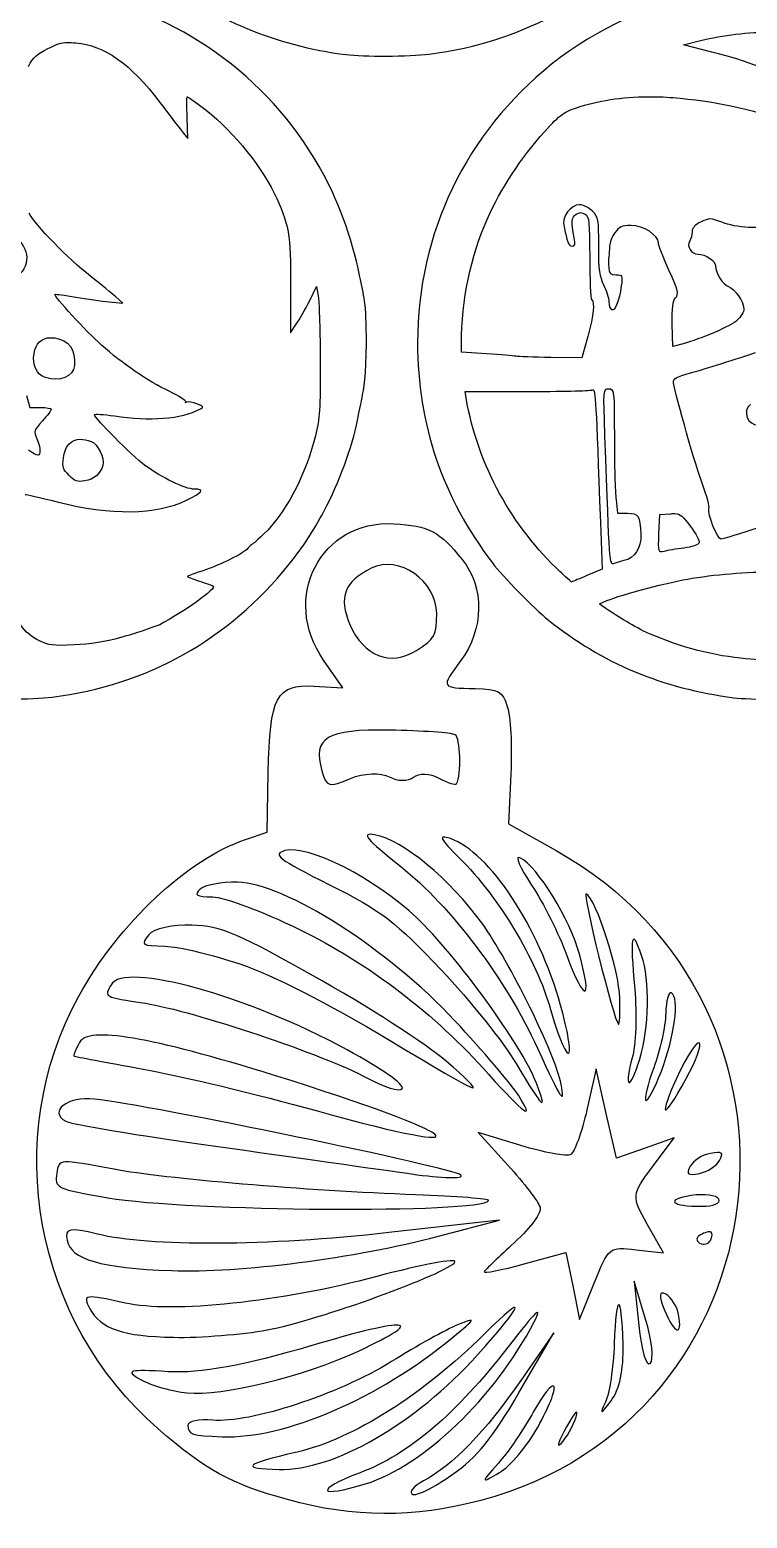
# Model space of a CAD drawing. Extents: x 0 to 701, y 0 to 378.
# Drawn here: x 328.5 to 417.5, y 16.9 to 201.6 of the extents above; entities that cross this region are included whole.
import ezdxf

# ---------------------------------------------------------------- set-up
doc = ezdxf.new("R2010")
doc.units = 0
doc.layers.add('Calque_1', color=7, linetype='CONTINUOUS')

msp = doc.modelspace()

# ---------------------------------------------------------------- linework, layer by layer
at = {"layer": 'Calque_1', "color": 7}
for p, q in [((333.171586, 200.060587), (333.17115, 200.060587)), ((409.554992, 199.754887), (411.662972, 200.284487)), ((413.0661, 198.86589), (409.554992, 199.754887)), ((405.775082, 193.328543), (405.775043, 193.328444)), ((348.058887, 188.121838), (347.978807, 190.72615)), ((347.506073, 188.825915), (348.058887, 188.121838)), ((340.016609, 167.690434), (339.152747, 168.474989)), ((360.81745, 169.743865), (360.785719, 164.034259)), ((363.142059, 167.96589), (364.039178, 169.76902)), ((364.039178, 169.76902), (364.255431, 168.388334)), ((338.32721, 167.861824), (340.016609, 167.690434)), ((360.785719, 164.034259), (361.515726, 165.098509)), ((408.213384, 162.31814), (408.159232, 165.084921)), ((331.031439, 163.426897), (331.031439, 163.426897)), ((397.682, 163.590958), (396.953934, 160.938662)), ((409.339135, 162.624139), (408.213384, 162.31814)), ((385.132025, 161.429202), (382.01977, 161.637334)), ((396.953934, 160.938662), (393.093886, 160.974255)), ((400.287493, 157.075048), (400.287493, 157.075048)), ((328.038343, 156.238737), (328.466214, 154.76056)), ((382.45693, 156.753561), (389.983196, 156.753561)), ((398.290927, 156.96712), (398.290927, 156.96712)), ((328.466214, 154.76056), (329.807049, 154.76056)), ((334.752601, 150.811935), (334.752601, 150.811935)), ((401.183839, 143.322708), (401.386544, 141.634102)), ((399.24608, 140.505241), (399.454984, 134.711693)), ((401.386544, 141.634102), (402.607071, 141.634102)), ((406.509665, 139.102133), (406.604837, 141.47317)), ((406.604837, 141.47317), (407.892293, 141.568323)), ((408.476441, 141.591537), (408.476441, 141.591537)), ((399.454984, 134.711693), (397.570209, 133.910519)), ((399.119573, 130.390834), (400.064268, 130.796264)), ((329.598977, 125.841562), (329.598977, 125.841562)), ((376.429469, 124.618756), (376.429469, 124.618756)), ((367.304517, 119.981798), (364.903159, 123.425583)), ((363.705647, 120.188781), (367.304517, 119.981798)), ((357.899054, 102.064719), (358.036958, 109.472142)), ((388.138645, 109.311646), (387.841617, 103.078164)), ((373.047108, 108.931807), (373.047108, 108.931807)), ((355.206636, 101.151893), (357.899054, 102.064719)), ((387.841617, 103.078164), (393.742361, 99.777604)), ((354.620925, 85.680464), (354.620925, 85.680464)), ((396.68298, 86.794945), (396.68298, 86.795004)), ((401.663234, 81.452204), (401.663234, 81.452204)), ((342.816921, 80.824698), (342.816921, 80.824698)), ((394.312298, 80.588955), (394.312298, 80.588955)), ((342.517396, 72.663677), (342.517396, 72.663677)), ((398.719194, 72.691724), (397.582511, 67.623785)), ((399.97207, 67.144575), (398.719194, 72.691724)), ((404.093177, 73.787844), (404.093177, 73.787844)), ((406.815433, 72.424429), (406.815433, 72.424429)), ((391.272386, 71.003771), (391.272386, 71.003771)), ((394.372361, 70.782111), (394.372361, 70.782111)), ((409.861206, 71.428948), (409.860927, 71.428453)), ((389.069766, 69.426837), (389.069681, 69.426658)), ((401.224942, 61.597425), (399.97207, 67.144575)), ((389.379138, 63.171012), (384.075622, 64.783619)), ((384.075622, 64.783619), (387.751032, 60.742198)), ((351.493267, 63.093468), (351.493267, 63.093468)), ((404.803592, 62.870243), (401.224942, 61.597425)), ((408.382318, 64.142982), (404.803592, 62.870243)), ((405.715422, 60.549159), (408.382318, 64.142982)), ((414.018714, 61.310184), (414.018855, 61.310362)), ((338.160689, 56.690992), (338.160689, 56.690992)), ((411.858364, 55.639102), (411.858364, 55.639102)), ((386.749063, 53.928886), (373.00359, 52.37156)), ((379.173402, 51.931765), (386.749063, 53.928886)), ((407.062231, 49.859497), (405.055357, 53.407367)), ((389.790658, 48.496003), (394.977169, 49.914323)), ((394.977169, 49.914323), (395.812344, 45.750257)), ((403.686765, 50.249477), (407.062231, 49.859497)), ((412.895548, 51.40583), (412.895548, 51.40583)), ((346.087262, 47.655473), (346.087262, 47.655473)), ((404.856081, 41.638462), (403.431013, 46.348943)), ((403.431013, 46.348943), (404.001031, 40.847291)), ((395.812344, 45.750257), (396.647573, 41.58627)), ((396.647573, 41.58627), (398.479406, 46.112884)), ((404.856081, 41.638462), (404.856081, 41.638462)), ((408.94578, 42.212944), (408.94578, 42.212944)), ((346.302305, 39.37769), (346.302305, 39.37769)), ((389.187725, 32.56523), (393.481263, 39.9391)), ((393.481263, 39.9391), (389.368501, 34.013914)), ((402.060881, 38.509292), (402.060881, 38.509292)), ((347.983751, 32.482199), (347.983751, 32.482199)), ((344.350261, 28.049015), (344.350497, 28.04945)), ((391.508624, 28.272477), (391.508614, 28.272517)), ((396.228913, 29.509068), (396.229067, 29.508949)), ((352.323634, 27.040462), (352.323634, 27.040462)), ((359.38432, 22.988325), (359.38432, 22.988325)), ((380.835069, 22.308628), (380.835069, 22.308628)), ((370.115852, 21.195831), (370.115852, 21.195831))]:
    msp.add_line(p, q, dxfattribs=at)
for points in [[(377.994165, 198.622032), (389.782779, 200.093443), (399.925213, 205.774638), (407.368506, 215.075772)], [(344.711049, 208.185101), (351.286519, 202.878125), (358.892924, 199.689645), (367.687174, 198.553935)], [(364.373758, 184.65948), (357.836535, 195.995841), (346.849927, 203.827045), (334.189349, 206.174839)], [(412.508652, 206.197571), (405.778549, 205.028918), (398.793965, 201.82876), (393.196823, 197.349802)], [(411.662972, 200.284487), (414.515933, 201.001124), (417.533609, 201.350381), (420.5827, 201.349886)], [(330.702663, 199.301576), (331.825759, 199.868518), (332.327926, 200.055643), (333.171586, 200.060587)], [(333.17115, 200.060587), (333.45235, 200.062171), (333.771441, 200.043751), (334.164194, 200.01223)], [(334.164194, 200.01223), (337.680948, 199.729941), (340.999571, 197.381256), (344.610844, 192.618646)], [(328.282108, 197.086054), (328.877942, 198.196872), (329.325581, 198.606436), (330.702663, 199.301576)], [(367.687174, 198.553935), (369.811673, 198.279589), (375.554061, 198.31746), (377.994165, 198.622032)], [(425.891135, 193.909502), (419.993521, 196.794751), (417.617829, 197.713023), (413.0661, 198.86589)], [(393.196823, 197.349802), (382.555747, 188.834555), (376.574508, 176.409695), (376.562029, 162.794321)], [(344.610844, 192.618646), (345.899171, 190.919559), (347.201996, 189.21302), (347.506073, 188.825915)], [(347.978807, 190.72615), (347.934816, 192.158511), (347.935826, 193.330539), (347.981184, 193.330462)], [(347.981184, 193.330462), (348.026502, 193.330385), (348.786854, 192.800634), (349.670583, 192.15326)], [(349.670583, 192.15326), (353.181711, 189.581174), (356.888037, 185.181023), (358.757046, 181.36618)], [(392.345379, 189.004281), (394.31376, 191.192436), (394.680546, 191.450046), (396.755527, 192.104925)], [(396.755527, 192.104925), (399.444269, 192.953517), (402.490566, 193.36471), (405.775082, 193.328543)], [(405.775043, 193.328444), (406.869875, 193.316361), (407.991149, 193.254603), (409.134489, 193.142753)], [(409.134489, 193.142753), (414.43003, 192.62474), (417.693274, 191.862705), (425.247011, 189.380199)], [(385.191644, 178.10462), (386.936185, 181.963242), (389.35266, 185.677398), (392.345379, 189.004281)], [(369.373857, 171.125721), (368.402126, 175.91137), (366.589508, 180.81705), (364.373758, 184.65948)], [(358.757046, 181.36618), (360.621202, 177.561274), (360.853558, 176.250347), (360.81745, 169.743865)], [(396.670377, 179.915039), (395.572257, 179.915039), (394.42765, 178.425612), (394.698174, 177.348646)], [(398.25571, 179.125077), (397.821441, 179.559345), (397.107894, 179.915039), (396.670377, 179.915039)], [(336.017298, 171.027835), (333.199613, 173.221084), (329.131571, 177.406878), (328.373418, 178.892998)], [(382.005509, 162.686095), (382.005509, 168.165386), (383.143441, 173.378074), (385.191644, 178.10462)], [(394.698174, 177.348646), (394.810301, 176.902414), (394.982187, 176.13921), (395.080013, 175.652671)], [(396.010012, 175.813207), (395.614386, 177.756531), (395.661587, 178.38172), (396.230523, 178.746347)], [(396.230523, 178.746347), (396.644727, 179.012078), (396.94207, 179.01283), (397.356274, 178.74912)], [(397.356274, 178.74912), (397.852895, 178.432901), (397.919129, 177.801731), (397.919129, 173.390394)], [(399.045276, 174.769477), (399.045276, 178.126724), (398.999106, 178.38172), (398.25571, 179.125077)], [(403.063563, 177.341278), (401.901645, 177.341278), (401.555279, 177.19021), (401.035286, 176.456538)], [(406.443906, 175.1838), (406.443906, 176.145034), (404.569688, 177.341278), (403.063563, 177.341278)], [(411.731445, 177.792739), (410.984622, 177.438332), (410.62455, 177.044925), (410.621183, 176.580728)], [(414.224731, 177.783429), (412.939553, 178.277951), (412.755447, 178.278605), (411.731445, 177.792739)], [(421.14403, 177.477035), (418.872523, 176.88843), (416.248472, 177.004578), (414.224731, 177.783429)], [(325.920301, 176.046137), (328.079879, 175.504119), (328.799447, 172.920473), (327.228276, 171.349322)], [(395.080013, 175.652671), (395.179108, 175.159813), (395.471558, 174.767932), (395.740359, 174.767932)], [(395.740359, 174.767932), (396.113979, 174.767932), (396.174806, 175.003734), (396.010012, 175.813207)], [(401.035286, 176.456538), (400.690426, 175.969979), (400.395599, 175.210282), (400.379556, 174.767932)], [(410.621183, 176.580728), (410.61841, 176.202791), (410.483623, 175.684521), (410.321741, 175.428674)], [(399.688608, 169.942292), (399.159781, 170.978911), (399.045276, 171.838298), (399.045276, 174.769477)], [(400.379556, 174.767932), (400.36371, 174.325622), (400.323601, 173.746643), (400.290582, 173.481249)], [(407.747226, 171.797654), (407.03045, 173.389444), (406.443906, 174.913256), (406.443906, 175.1838)], [(410.321741, 175.428674), (409.895949, 174.755671), (410.510066, 173.802717), (411.369749, 173.802717)], [(411.369749, 173.802717), (412.283367, 173.802717), (413.521047, 172.950342), (413.521047, 172.321054)], [(397.919129, 173.390394), (397.919129, 170.640113), (398.02785, 168.2809), (398.160537, 168.147718)], [(400.290582, 173.481249), (400.257604, 173.215855), (400.253425, 172.600253), (400.281273, 172.113714)], [(400.281273, 172.113714), (400.322987, 171.385193), (400.481641, 171.229351), (401.179937, 171.229351)], [(408.577793, 168.377459), (408.997821, 168.845202), (408.905995, 169.22413), (407.747226, 171.797654)], [(413.521047, 172.321054), (413.521047, 171.464856), (414.461504, 169.993473), (415.148153, 169.775557)], [(339.152747, 168.474989), (338.677715, 168.906425), (337.266823, 170.055212), (336.017298, 171.027835)], [(370.221855, 162.700396), (370.219874, 168.007623), (369.912687, 168.472097), (369.373857, 171.125721)], [(400.331959, 167.883433), (400.331959, 168.322356), (400.04246, 169.24869), (399.688608, 169.942292)], [(401.179937, 171.229351), (401.994599, 171.229351), (402.020209, 171.174783), (401.837212, 169.839771)], [(337.337237, 162.511595), (335.491739, 164.140642), (331.400978, 168.610033), (331.582767, 168.798774)], [(331.582767, 168.798774), (331.636999, 168.855086), (332.796501, 168.705602), (334.159599, 168.466868)], [(334.159599, 168.466868), (335.522677, 168.228134), (337.398163, 167.955986), (338.32721, 167.861824)], [(364.255431, 168.388334), (364.374292, 167.628775), (364.480062, 164.03002), (364.490262, 160.391256)], [(398.160537, 168.147718), (398.579951, 167.72672), (398.432765, 166.326464), (397.682, 163.590958)], [(401.837212, 169.839771), (401.581385, 167.973179), (401.048478, 166.642445), (400.654199, 166.886131)], [(408.159232, 165.084921), (408.119558, 167.124607), (408.229527, 167.989638), (408.577793, 168.377459)], [(415.148153, 169.775557), (415.902206, 169.536229), (417.055884, 167.829717), (417.058459, 166.951514)], [(361.515726, 165.098509), (361.917075, 165.683786), (362.648746, 166.974074), (363.142059, 167.96589)], [(400.654199, 166.886131), (400.476966, 166.995683), (400.331959, 167.44451), (400.331959, 167.883433)], [(417.058459, 166.951514), (417.058459, 166.633453), (416.680997, 166.022169), (416.218207, 165.593248)], [(416.218207, 165.593248), (415.422341, 164.855695), (411.802691, 163.293417), (409.339135, 162.624139)], [(328.991952, 161.451624), (329.195152, 162.720777), (329.906758, 163.403445), (331.031439, 163.426897)], [(331.031439, 163.426897), (331.192114, 163.430264), (331.361364, 163.420163), (331.538617, 163.396335)], [(331.538617, 163.396335), (333.317465, 163.157759), (334.183843, 161.950483), (333.998231, 159.968812)], [(369.679083, 155.973363), (369.859842, 156.861568), (370.223241, 158.874237), (370.221855, 162.700396)], [(376.562029, 162.794321), (376.55272, 152.723073), (379.652397, 143.605513), (385.850048, 135.473034)], [(382.01977, 161.637334), (382.010461, 161.985779), (382.005509, 162.335412), (382.005509, 162.686095)], [(330.393139, 158.475542), (329.296801, 158.838763), (328.757219, 159.985331), (328.991952, 161.451624)], [(345.732396, 156.774932), (343.110245, 158.042957), (339.964675, 160.192413), (337.337237, 162.511595)], [(388.751042, 161.115083), (388.485648, 161.17286), (386.857076, 161.314064), (385.132025, 161.429202)], [(393.093886, 160.974255), (390.970733, 160.993864), (389.016436, 161.057345), (388.751042, 161.115083)], [(410.465262, 159.06078), (411.703774, 159.399618), (415.322494, 160.530439), (418.507223, 161.573793)], [(333.998231, 159.968812), (333.867505, 158.573349), (332.192169, 157.87951), (330.393139, 158.475542)], [(364.490262, 160.391256), (364.5069, 154.485738), (364.442012, 153.501627), (363.887139, 151.226258)], [(408.316678, 157.840252), (408.231428, 158.339488), (408.605028, 158.551858), (410.465262, 159.06078)], [(399.809332, 151.204133), (399.600546, 157.05231), (399.602329, 157.075048), (400.287493, 157.075048)], [(400.287493, 157.075048), (400.965407, 157.075048), (400.975251, 156.989779), (400.978024, 151.043578)], [(411.948094, 145.135525), (411.138621, 147.238712), (408.625944, 156.029833), (408.316678, 157.840252)], [(347.815221, 155.452656), (347.923882, 155.573261), (346.986714, 156.168343), (345.732396, 156.774932)], [(347.94056, 155.417836), (347.76301, 155.316345), (347.70652, 155.332052), (347.815221, 155.452656)], [(349.182756, 155.215903), (348.677103, 155.428512), (348.118129, 155.519327), (347.94056, 155.417836)], [(349.563803, 154.548189), (350.054561, 154.804571), (350.02079, 154.863517), (349.182756, 155.215903)], [(369.118922, 153.200382), (369.282844, 154.017421), (369.534987, 155.265262), (369.679083, 155.973363)], [(393.74306, 134.874962), (387.841722, 140.621726), (383.763955, 148.23128), (382.45693, 156.753561)], [(389.983196, 156.753561), (394.23057, 156.753561), (397.913247, 156.833106), (398.166737, 156.930358)], [(398.166737, 156.930358), (398.212194, 156.947788), (398.253254, 156.964485), (398.290927, 156.96712)], [(398.290927, 156.96712), (398.655178, 156.992493), (398.699308, 155.678436), (399.24608, 140.505241)], [(329.807049, 154.76056), (330.544543, 154.76056), (331.144161, 154.665467), (331.139764, 154.549338)], [(331.139764, 154.549338), (331.135406, 154.43321), (330.635358, 153.780351), (330.028333, 153.098257)], [(336.49738, 153.853776), (336.49738, 153.98165), (337.606037, 153.916168), (338.960876, 153.708313)], [(342.750114, 147.582066), (341.079829, 148.837652), (336.49738, 153.434006), (336.49738, 153.853776)], [(338.960876, 153.708313), (343.344146, 153.035885), (347.263437, 153.346439), (349.563803, 154.548189)], [(417.863891, 155.145014), (416.831015, 154.287787), (417.488667, 152.571272), (418.849983, 152.571272)], [(330.028333, 153.098257), (328.937878, 151.872857), (328.929441, 151.846336), (329.332375, 150.881953)], [(364.978406, 141.945587), (366.841235, 145.465193), (368.437561, 149.804333), (369.118922, 153.200382)], [(329.332375, 150.881953), (329.810694, 149.737147), (329.860944, 148.848645), (329.447275, 148.848645)], [(332.63341, 148.498932), (332.803294, 150.006166), (333.568399, 150.811974), (334.752601, 150.811935)], [(334.752601, 150.811935), (335.147354, 150.811915), (335.588516, 150.722585), (336.069846, 150.539589)], [(336.069846, 150.539589), (336.923746, 150.214932), (337.743795, 148.523493), (337.50625, 147.577055)], [(363.887139, 151.226258), (362.793654, 146.742091), (360.586282, 142.384669), (357.970193, 139.545533)], [(400.94051, 135.385606), (400.384903, 135.150299), (400.38011, 135.216256), (399.809332, 151.204133)], [(400.978024, 151.043578), (400.980005, 147.726162), (401.072246, 144.251598), (401.183839, 143.322708)], [(329.447275, 148.848645), (329.286165, 148.848645), (328.778115, 149.126695), (328.318038, 149.466841)], [(333.33131, 146.340266), (332.570582, 147.101013), (332.500346, 147.318257), (332.63341, 148.498932)], [(335.266731, 145.65322), (334.321838, 145.515522), (334.064783, 145.606773), (333.33131, 146.340266)], [(337.50625, 147.577055), (337.243906, 146.5318), (336.416231, 145.820708), (335.266731, 145.65322)], [(348.885255, 144.625732), (347.756969, 144.625732), (344.764962, 146.067484), (342.750114, 147.582066)], [(347.915801, 143.267863), (349.902523, 144.236544), (350.180138, 144.625732), (348.885255, 144.625732)], [(412.701295, 142.191174), (412.805697, 142.463302), (412.466641, 143.788272), (411.948094, 145.135525)], [(327.904151, 143.984322), (327.925087, 144.018746), (329.708708, 143.598264), (331.867869, 143.050065)], [(331.867869, 143.050065), (338.563112, 141.350169), (344.138189, 141.42597), (347.915801, 143.267863)], [(364.903159, 123.425583), (359.540066, 131.116682), (364.560092, 140.86872), (373.605513, 140.331059)], [(360.599969, 135.275044), (362.527626, 137.683853), (363.535624, 139.219628), (364.978406, 141.945587)], [(402.607071, 141.634102), (403.988372, 141.634102), (404.162436, 141.354229), (404.266304, 138.967505)], [(407.892293, 141.568323), (408.120053, 141.585159), (408.3103, 141.595716), (408.476441, 141.591537)], [(408.476441, 141.591537), (409.196445, 141.573512), (409.467266, 141.278289), (410.410337, 140.015097)], [(414.23093, 138.417009), (413.775627, 138.417009), (412.479833, 141.614117), (412.701295, 142.191174)], [(357.970193, 139.545533), (355.226071, 136.821871), (356.435784, 138.3666), (355.402234, 137.157858)], [(373.605513, 140.331059), (378.015733, 140.068913), (379.30253, 139.396861), (382.08623, 135.901816)], [(404.266304, 138.967505), (404.337431, 137.333387), (403.492622, 136.047636), (402.156382, 135.756591)], [(407.153016, 136.912904), (406.426931, 136.734542), (406.415997, 136.771621), (406.509665, 139.102133)], [(410.410337, 140.015097), (411.087024, 139.108709), (411.569384, 138.181603), (411.482312, 137.954713)], [(419.097174, 139.923807), (416.590558, 139.095161), (414.400736, 138.417009), (414.23093, 138.417009)], [(355.402234, 137.157858), (354.470889, 136.374194), (351.827229, 135.119559), (349.517791, 134.365149)], [(409.607995, 137.318334), (408.664013, 137.195154), (407.559297, 137.012712), (407.153016, 136.912904)], [(411.482312, 137.954713), (411.39526, 137.727824), (410.551938, 137.441474), (409.607995, 137.318334)], [(331.225647, 118.821306), (343.014241, 120.292728), (353.156675, 125.973912), (360.599969, 135.275044)], [(378.935851, 129.180052), (378.912467, 133.289193), (374.277866, 136.503573), (370.825838, 134.804687)], [(382.08623, 135.901816), (384.893513, 132.37714), (384.822043, 127.266715), (381.9102, 123.320982)], [(385.850048, 135.473034), (387.13065, 133.792648), (391.041484, 129.804111), (392.800683, 128.384286)], [(395.673471, 133.103919), (395.006113, 133.682402), (394.360979, 134.273225), (393.74306, 134.874962)], [(402.156382, 135.756591), (401.772245, 135.672927), (401.225077, 135.506152), (400.94051, 135.385606)], [(349.517791, 134.365149), (348.704872, 134.099597), (348.039615, 133.839333), (348.039615, 133.786805)], [(348.039615, 133.786805), (348.039615, 133.734276), (348.704872, 133.474171), (349.517791, 133.208836)], [(349.517791, 133.208836), (350.330691, 132.943521), (351.084327, 132.676404), (351.192474, 132.615399)], [(370.825838, 134.804687), (367.450554, 133.143493), (366.729834, 131.242496), (368.180684, 127.828521)], [(397.570209, 133.910519), (396.651739, 133.520024), (395.955542, 133.223969), (395.673471, 133.103919)], [(400.064268, 130.796264), (401.821505, 131.550792), (407.870644, 133.140383), (410.635484, 133.573879)], [(410.635484, 133.573879), (414.174738, 134.128812), (417.950111, 134.395434), (421.747134, 134.388601)], [(351.192474, 132.615399), (351.742039, 132.305379), (347.577141, 129.424629), (344.574934, 127.795186)], [(404.593575, 127.020554), (402.676217, 128.021976), (400.843693, 129.15866), (399.119573, 130.390834)], [(329.598977, 125.841562), (328.678525, 126.283337), (327.898565, 126.938969), (327.347079, 127.734834)], [(344.574934, 127.795186), (342.122054, 126.920746), (341.318167, 126.638972), (339.734597, 126.209853)], [(368.180684, 127.828521), (369.851412, 123.897029), (373.200969, 122.593708), (376.429469, 124.618756)], [(376.429469, 124.618756), (378.695376, 126.040107), (378.950966, 126.505255), (378.935851, 129.180052)], [(392.800683, 128.384286), (399.376133, 123.077316), (406.982517, 119.888844), (415.776807, 118.75313)], [(333.963094, 125.303445), (331.262468, 125.177294), (330.885521, 125.224197), (329.598977, 125.841562)], [(339.734597, 126.209853), (337.855309, 125.69699), (335.936347, 125.395627), (333.963094, 125.303445)], [(416.62324, 123.649877), (412.623513, 124.071944), (408.522255, 125.227762), (404.593575, 127.020554)], [(381.9102, 123.320982), (379.421604, 119.948879), (379.401801, 119.986334), (383.727544, 119.877415)], [(424.505041, 123.636408), (420.826425, 123.262452), (420.287556, 123.263244), (416.62324, 123.649877)], [(358.036958, 109.472142), (358.211396, 118.847451), (359.062183, 120.455958), (363.705647, 120.188781)], [(320.918656, 118.753209), (323.043156, 118.478862), (328.785523, 118.516733), (331.225647, 118.821306)], [(383.727544, 119.877415), (386.678799, 119.80304), (387.031645, 119.607129), (387.700973, 117.6704)], [(415.776807, 118.75313), (417.901307, 118.478783), (423.643674, 118.516654), (426.083798, 118.821227)], [(387.700973, 117.6704), (388.104961, 116.501529), (388.30192, 112.74006), (388.138645, 109.311646)], [(373.073067, 114.722266), (365.303249, 114.866758), (363.500049, 113.783731), (364.691121, 109.687484)], [(381.225984, 114.15531), (380.795727, 114.391707), (377.126953, 114.646762), (373.073067, 114.722266)], [(381.405424, 108.06741), (382.028033, 109.200529), (381.892763, 113.788901), (381.225984, 114.15531)], [(364.691121, 109.687484), (365.286637, 107.6394), (365.500142, 107.582118), (368.255453, 108.731618)], [(368.255453, 108.731618), (369.867373, 109.404066), (372.023635, 109.494188), (373.047108, 108.931807)], [(376.068958, 108.891005), (376.707468, 109.430944), (378.122871, 109.38202), (379.214439, 108.782245)], [(373.047108, 108.931807), (374.070601, 108.369467), (375.430447, 108.351106), (376.068958, 108.891005)], [(379.214439, 108.782245), (380.305921, 108.182508), (381.291906, 107.860823), (381.405424, 108.06741)], [(371.242844, 101.73929), (369.491416, 102.071949), (370.214528, 101.191468), (374.472731, 97.806114)], [(384.525245, 90.809448), (380.605488, 96.257206), (374.754044, 101.072289), (371.242844, 101.73929)], [(380.65259, 101.259247), (379.069663, 101.813269), (379.320186, 101.264199), (381.746122, 98.862283)], [(334.555382, 81.730215), (339.542647, 90.771439), (347.972003, 98.699172), (355.206636, 101.151893)], [(360.115472, 99.770276), (358.514362, 99.305385), (359.24246, 98.748967), (365.651779, 95.540054)], [(376.478844, 91.421524), (371.27157, 96.338395), (362.938669, 100.590028), (360.115472, 99.770276)], [(394.312298, 80.588955), (391.577648, 90.367257), (385.50116, 99.562223), (380.65259, 101.259247)], [(393.742361, 99.777604), (428.283629, 80.458407), (422.351338, 29.204219), (384.408756, 19.137309)], [(381.746122, 98.862283), (386.664209, 93.993087), (391.328444, 86.249321), (393.060248, 80.07839)], [(389.252543, 98.8975), (388.586438, 99.235407), (389.237173, 97.708763), (390.698173, 95.504184)], [(396.68298, 86.795004), (395.45151, 91.290739), (391.474132, 97.768996), (389.252543, 98.8975)], [(374.472731, 97.806114), (380.742749, 92.821384), (387.509685, 83.828767), (391.446121, 75.250017)], [(349.595498, 94.989835), (348.799514, 94.229345), (349.074736, 94.061719), (351.157504, 94.038703)], [(354.24483, 95.854966), (352.219308, 95.887033), (350.127104, 95.497707), (349.595498, 94.989835)], [(381.192929, 78.671776), (372.974509, 87.521307), (360.048791, 95.763279), (354.24483, 95.854966)], [(365.651779, 95.540054), (372.05041, 92.336509), (373.893166, 90.930727), (379.509573, 84.966719)], [(390.698173, 95.504184), (392.159162, 93.299624), (394.131012, 89.372054), (395.080118, 86.776326)], [(397.500954, 94.415571), (396.924485, 94.732344), (400.902641, 78.630537), (401.503664, 78.214234)], [(401.663234, 81.452204), (401.583168, 84.855522), (398.730519, 93.739974), (397.500954, 94.415571)], [(351.157504, 94.038703), (352.548041, 94.023254), (357.358701, 92.217013), (361.847719, 90.024616)], [(348.558495, 90.535795), (346.232699, 90.626055), (343.830719, 90.089503), (343.220715, 89.343453)], [(364.728166, 83.610711), (354.244569, 89.546514), (352.271092, 90.391738), (348.558495, 90.535795)], [(391.272386, 71.003771), (389.439911, 75.668618), (381.37812, 86.795341), (376.478844, 91.421524)], [(394.372361, 70.782111), (393.663288, 74.463362), (388.002042, 85.977351), (384.525245, 90.809448)], [(343.220715, 89.343453), (342.186472, 88.078597), (342.321925, 87.98182), (345.228577, 87.908614)], [(361.847719, 90.024616), (370.567578, 85.765892), (378.64126, 79.588206), (385.38133, 72.017315)], [(404.364986, 86.762461), (403.126268, 90.342241), (402.901346, 89.263987), (403.500466, 82.618024)], [(345.228577, 87.908614), (346.942786, 87.865474), (351.169351, 86.862744), (354.620925, 85.680464)], [(367.8473, 75.040855), (355.396887, 81.817167), (340.144414, 86.030256), (338.552147, 83.132412)], [(354.620925, 85.680464), (358.658845, 84.297242), (365.24478, 80.931715), (373.091559, 76.241634)], [(379.509573, 84.966719), (383.072441, 81.183581), (387.246644, 75.958553), (388.785672, 73.355655)], [(395.080118, 86.776326), (397.245038, 80.855022), (398.306527, 80.867441), (396.68298, 86.794945)], [(404.093177, 73.787844), (405.310745, 77.870147), (405.43238, 83.677719), (404.364986, 86.762461)], [(338.552147, 83.132412), (337.687747, 81.55926), (337.512582, 81.654096), (342.816921, 80.824698)], [(380.977862, 72.901084), (378.394805, 75.268279), (371.886816, 79.557446), (364.728166, 83.610711)], [(344.350497, 28.04945), (328.986239, 41.434311), (324.845488, 64.126878), (334.555382, 81.730215)], [(401.503664, 78.214234), (401.635763, 78.123359), (401.707352, 79.580026), (401.663234, 81.452204)], [(403.500466, 82.618024), (403.786287, 79.447477), (403.647616, 75.587884), (403.192412, 74.041037)], [(406.815433, 72.424429), (408.456751, 76.70395), (409.0874, 81.570947), (408.072881, 82.128375)], [(408.072881, 82.128375), (407.717009, 82.32389), (407.394628, 81.177758), (407.356531, 79.581373)], [(342.816921, 80.824698), (348.696336, 79.905494), (365.25759, 74.342083), (370.202307, 71.625117)], [(393.060248, 80.07839), (393.931019, 76.975385), (394.932641, 74.520624), (395.28602, 74.623382)], [(395.28602, 74.623382), (395.639403, 74.726102), (395.201183, 77.410624), (394.312298, 80.588955)], [(407.356531, 79.581373), (407.318484, 77.985106), (406.649766, 74.951386), (405.870396, 72.83992)], [(358.827521, 71.86906), (343.337772, 76.697314), (335.725364, 77.9878), (334.618359, 75.973111)], [(389.069681, 69.426658), (388.193286, 70.790252), (384.648779, 74.950594), (381.192929, 78.671776)], [(334.618359, 75.973111), (334.137556, 75.098077), (333.839932, 74.335349), (333.956959, 74.278146)], [(373.091559, 76.241634), (385.037617, 69.101328), (385.198614, 69.033172), (380.977862, 72.901084)], [(411.517658, 75.917394), (411.175549, 76.105342), (409.999782, 74.322356), (408.904577, 71.954587)], [(409.860927, 71.428453), (411.114074, 73.709111), (411.859572, 75.729069), (411.517658, 75.917394)], [(333.956959, 74.278146), (334.075538, 74.223756), (337.9262, 73.494443), (342.517396, 72.663677)], [(374.66417, 70.253185), (374.93445, 70.745092), (372.160883, 72.693071), (367.8473, 75.040855)], [(391.446121, 75.250017), (394.415348, 68.779385), (394.901006, 68.037752), (394.372361, 70.782111)], [(403.192412, 74.041037), (402.73709, 72.494129), (402.551227, 71.12598), (402.779291, 71.000662)], [(342.517396, 72.663677), (347.108541, 71.832813), (356.765652, 69.512324), (363.977637, 67.507003)], [(388.785672, 73.355655), (392.093369, 67.761583), (392.813492, 67.08042), (391.272386, 71.003771)], [(402.779291, 71.000662), (403.007359, 70.875362), (403.59858, 72.129601), (404.093177, 73.787844)], [(405.870396, 72.83992), (405.091085, 70.728533), (404.648472, 68.893909), (404.88674, 68.763005)], [(404.88674, 68.763005), (405.125009, 68.632061), (405.992896, 70.279786), (406.815433, 72.424429)], [(363.977637, 67.507003), (386.324155, 61.293566), (382.579217, 64.46542), (358.827521, 71.86906)], [(370.202307, 71.625117), (372.405688, 70.414453), (374.41354, 69.797069), (374.66417, 70.253185)], [(385.38133, 72.017315), (389.77725, 67.079687), (391.237439, 66.05408), (389.069766, 69.426837)], [(408.904577, 71.954587), (406.335395, 66.400247), (406.921098, 66.078086), (409.861206, 71.428948)], [(336.507216, 68.938297), (333.120389, 69.300884), (330.69161, 67.421635), (332.946069, 66.182885)], [(381.950701, 59.514303), (381.177996, 60.349524), (343.234929, 68.218075), (336.507216, 68.938297)], [(397.582511, 67.623785), (396.957373, 64.836425), (396.049156, 62.331473), (395.564265, 62.057165)], [(332.946069, 66.182885), (333.599922, 65.823626), (341.946174, 64.433431), (351.493267, 63.093468)], [(351.493267, 63.093468), (361.040453, 61.753524), (371.97691, 60.207746), (375.796693, 59.658458)], [(395.564265, 62.057165), (395.079383, 61.782878), (392.29606, 62.284094), (389.379138, 63.171012)], [(338.922944, 60.22684), (332.101295, 61.521208), (332.049541, 61.517801), (331.808359, 59.755215)], [(412.891042, 62.205381), (411.894831, 62.013491), (410.772166, 61.296675), (410.396219, 60.612462)], [(411.523897, 59.717305), (412.520106, 59.909195), (413.642773, 60.62599), (414.018714, 61.310184)], [(414.018855, 61.310362), (414.574744, 62.322044), (414.364223, 62.489117), (412.891042, 62.205381)], [(331.808359, 59.755215), (331.552769, 57.887831), (331.740302, 57.797412), (338.160689, 56.690992)], [(376.323145, 57.060829), (362.739034, 57.564244), (345.075138, 59.059534), (338.922944, 60.22684)], [(375.796693, 59.658458), (379.616408, 59.109031), (382.385793, 59.044203), (381.950701, 59.514303)], [(387.751032, 60.742198), (389.772542, 58.519476), (391.579571, 56.174446), (391.766616, 55.531173)], [(405.055357, 53.407367), (403.096058, 56.871078), (403.111748, 57.040507), (405.715422, 60.549159)], [(410.396219, 60.612462), (409.840276, 59.600701), (410.050797, 59.433629), (411.523897, 59.717305)], [(338.160689, 56.690992), (347.95201, 55.003634), (384.493189, 54.735902), (385.377356, 56.345023)], [(385.377356, 56.345023), (385.490009, 56.550026), (381.415623, 56.872187), (376.323145, 57.060829)], [(391.766616, 55.531173), (391.97092, 54.828302), (390.705038, 53.08178), (388.594564, 51.154915)], [(410.522897, 56.967934), (407.185626, 56.45412), (408.01905, 55.62488), (411.858364, 55.639102)], [(413.938706, 56.532715), (413.663749, 57.018937), (412.126594, 57.214729), (410.522897, 56.967934)], [(411.858364, 55.639102), (413.277607, 55.64445), (414.213789, 56.046512), (413.938706, 56.532715)], [(336.855582, 52.188227), (333.377719, 53.052485), (332.800832, 52.933802), (333.093433, 51.414644)], [(373.00359, 52.37156), (357.970525, 50.668237), (343.272518, 50.593703), (336.855582, 52.188227)], [(346.087262, 47.655473), (354.421469, 47.344344), (368.84175, 49.208104), (379.173402, 51.931765)], [(411.651547, 52.08937), (411.119022, 51.788105), (411.078505, 51.324522), (411.561588, 51.059089)], [(412.98549, 52.436131), (412.784381, 52.546634), (412.184053, 52.390615), (411.651547, 52.08937)], [(412.895548, 51.40583), (413.146162, 51.861966), (413.186687, 52.325588), (412.98549, 52.436131)], [(333.093433, 51.414644), (333.54987, 49.044657), (337.205843, 47.986983), (346.087262, 47.655473)], [(388.594564, 51.154915), (386.662886, 49.39122), (384.974854, 47.752369), (384.843336, 47.513001)], [(398.479406, 46.112884), (400.292941, 50.59404), (400.345111, 50.635516), (403.686765, 50.249477)], [(411.561588, 51.059089), (412.044586, 50.793655), (412.644904, 50.949695), (412.895548, 51.40583)], [(357.899424, 40.293566), (364.153947, 41.447403), (380.430759, 47.346781), (381.203086, 48.739807)], [(381.203086, 48.739807), (381.478088, 49.240271), (377.123508, 48.422103), (371.522002, 46.923881)], [(384.843336, 47.513001), (384.711789, 47.273574), (386.938101, 47.715983), (389.790658, 48.496003)], [(371.522002, 46.923881), (359.686515, 43.758207), (346.058746, 42.321367), (340.284491, 43.630194)], [(340.284491, 43.630194), (335.278318, 44.764898), (334.928297, 44.707359), (335.919089, 42.912785)], [(384.027636, 37.225917), (389.791282, 43.61522), (390.318683, 45.239236), (384.867898, 39.813107)], [(402.060881, 38.509292), (401.879207, 45.07769), (401.181173, 45.112273), (400.962339, 38.563662)], [(407.356947, 44.731662), (406.51608, 45.19368), (406.4687, 44.560965), (407.20826, 42.746762)], [(408.94578, 42.212944), (408.750734, 43.22524), (408.035828, 44.358637), (407.356947, 44.731662)], [(335.919089, 42.912785), (337.287838, 40.433483), (340.055358, 39.491224), (346.302305, 39.37769)], [(391.027348, 41.287462), (392.220512, 43.578815), (391.194491, 42.595774), (387.797229, 38.192657)], [(407.20826, 42.746762), (408.432687, 39.743644), (409.483611, 39.420652), (408.94578, 42.212944)], [(369.234511, 37.677615), (377.964882, 41.735991), (375.652739, 41.988035), (363.327221, 38.321462)], [(370.115852, 21.195831), (377.302938, 23.414255), (386.142634, 31.907419), (391.027348, 41.287462)], [(381.520445, 40.910752), (380.159395, 40.360038), (376.46716, 38.311241), (373.315435, 36.357934)], [(380.859036, 39.318923), (383.892998, 41.827817), (383.914554, 41.879632), (381.520445, 40.910752)], [(404.001031, 40.847291), (404.314472, 37.821355), (404.955784, 35.701589), (405.426073, 36.136769)], [(405.426073, 36.136769), (405.896329, 36.571909), (405.639785, 39.047626), (404.856081, 41.638462)], [(346.302305, 39.37769), (349.622965, 39.317358), (354.841704, 39.729463), (357.899424, 40.293566)], [(352.323634, 27.040462), (360.084428, 26.755914), (371.722677, 31.763759), (380.859036, 39.318923)], [(384.867898, 39.813107), (377.2551, 32.23471), (368.602791, 26.773879), (361.618825, 25.139485)], [(363.327221, 38.321462), (355.179772, 35.897837), (349.562244, 34.878648), (345.638023, 35.112311)], [(347.983751, 32.482199), (352.250011, 32.025469), (362.428724, 34.513882), (369.234511, 37.677615)], [(359.38432, 22.988325), (366.210669, 22.816282), (376.273948, 28.63041), (384.027636, 37.225917)], [(387.797229, 38.192657), (381.358374, 29.84761), (375.485291, 24.853174), (369.425296, 22.569249)], [(400.962339, 38.563662), (400.865483, 35.667383), (400.374004, 32.414855), (399.870076, 31.335829)], [(400.575033, 31.497751), (401.623627, 32.871466), (402.148384, 35.347638), (402.060881, 38.509292)], [(345.638023, 35.112311), (340.727106, 35.404663), (340.222042, 35.265182), (342.178308, 34.156564)], [(373.315435, 36.357934), (366.769694, 32.301222), (355.778926, 28.696743), (351.163811, 29.09324)], [(342.178308, 34.156564), (343.438281, 33.442759), (346.050639, 32.689142), (347.983751, 32.482199)], [(389.368501, 34.013914), (384.965796, 27.671097), (380.920436, 23.491819), (377.31335, 21.559923)], [(393.492716, 33.28767), (393.266783, 33.687059), (392.124751, 32.278325), (390.954959, 30.156995)], [(391.508614, 28.272517), (392.826244, 30.631194), (393.718617, 32.888222), (393.492716, 33.28767)], [(380.835069, 22.308628), (384.002083, 24.557773), (385.838026, 26.812226), (389.187725, 32.56523)], [(399.870076, 31.335829), (399.12659, 29.743781), (399.259398, 29.774244), (400.575033, 31.497751)], [(390.954959, 30.156995), (389.788392, 28.033902), (387.818926, 25.154023), (386.585778, 23.753133)], [(396.229067, 29.508949), (396.597531, 30.649556), (396.071251, 30.094227), (395.059513, 28.274716)], [(360.422335, 19.241751), (353.378587, 21.19795), (350.241119, 22.917297), (344.350261, 28.049015)], [(351.163811, 29.09324), (349.441834, 29.241317), (348.053054, 28.968495), (348.077701, 28.487106)], [(348.077701, 28.487106), (348.139123, 27.28801), (348.448726, 27.182597), (352.323634, 27.040462)], [(386.728699, 22.594879), (388.040463, 23.358756), (390.19146, 25.913641), (391.508624, 28.272477)], [(395.059513, 28.274716), (394.047874, 26.455185), (393.746297, 25.521978), (394.389563, 26.200843)], [(394.389563, 26.200843), (395.032823, 26.879708), (395.860619, 28.368383), (396.228913, 29.509068)], [(361.618825, 25.139485), (354.973744, 23.584437), (354.482722, 23.111723), (359.38432, 22.988325)], [(369.425296, 22.569249), (363.69036, 20.407869), (364.210675, 19.373072), (370.115852, 21.195831)], [(375.925121, 19.893322), (376.393042, 19.636227), (378.602464, 20.723117), (380.835069, 22.308628)], [(386.585778, 23.753133), (384.374532, 21.241268), (384.37655, 21.225304), (386.728699, 22.594879)], [(377.31335, 21.559923), (376.066107, 20.891912), (375.451245, 20.153705), (375.925121, 19.893322)], [(384.408756, 19.137309), (376.084774, 16.928808), (368.634169, 16.961212), (360.422335, 19.241751)]]:
    msp.add_open_spline(points, degree=3, dxfattribs=at)

doc.saveas('drawing.dxf')
